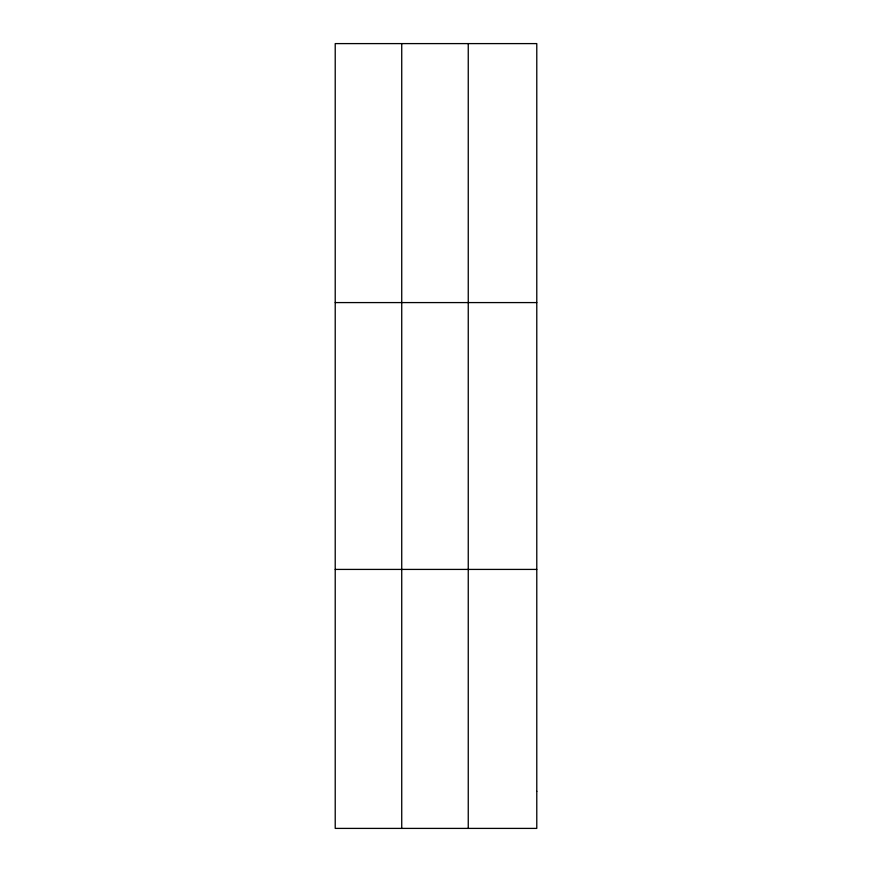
<?xml version="1.0" encoding="UTF-8"?>
<svg xmlns="http://www.w3.org/2000/svg" width="872" height="872" viewBox="0 0 872 872"><rect width="100%" height="100%" fill="white"/><g stroke="black" fill="none" stroke-linecap="round" stroke-linejoin="round"><path stroke-width="1.31" d="M401.73 43.6L401.73 828.4M468.253 43.6L468.253 828.4M335.219 302.584L536.781 302.584M335.219 569.416L536.781 569.416M536.781 791.405L536.781 828.4L335.219 828.4L335.219 43.6L536.781 43.6L536.781 791.405"/></g></svg>
